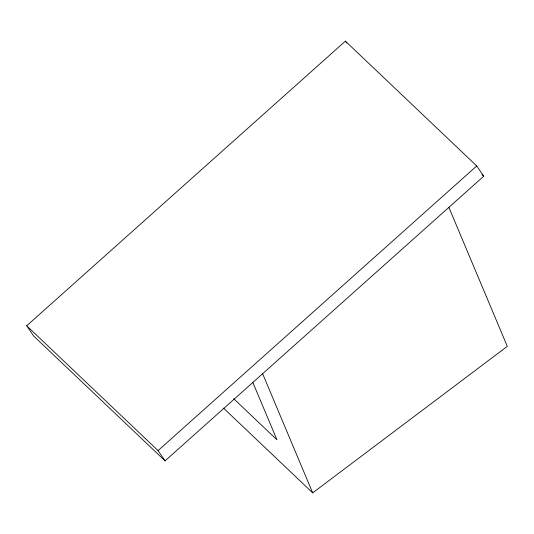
<?xml version="1.0" encoding="UTF-8"?>
<svg xmlns="http://www.w3.org/2000/svg" width="534" height="534" viewBox="0 0 534 534"><rect width="100%" height="100%" fill="white"/><g stroke="black" fill="none" stroke-linecap="round" stroke-linejoin="round"><path stroke-width="0.8" d="M26.7 325.787L345.378 41.138L476.728 165.954L483.737 176.22L165.053 460.875L33.709 336.053L26.7 325.787L158.044 450.603L165.053 460.875M158.044 450.603L476.728 165.954M223.532 408.123L312.697 492.862L507.3 346.352L448.874 207.366M481.928 174.505L483.737 176.22M233.745 398.758L276.959 439.816L252.769 382.284M345.378 41.138L346.78 43.187M262.621 373.727L312.697 492.862"/></g></svg>
